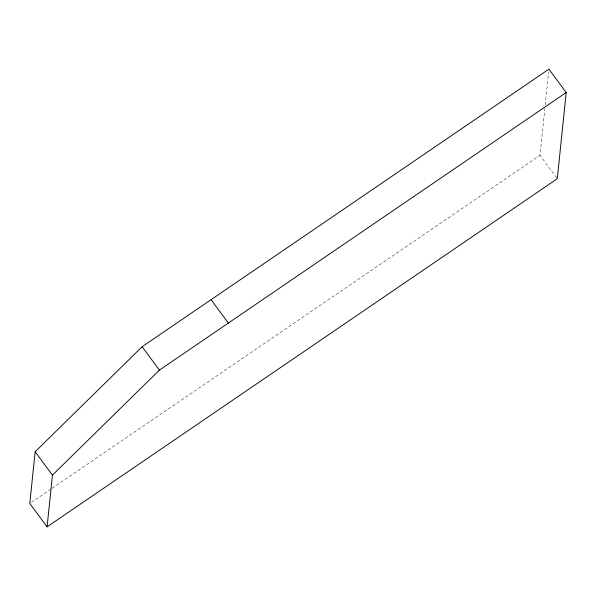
<?xml version="1.0" encoding="UTF-8"?>
<svg xmlns="http://www.w3.org/2000/svg" width="596" height="596" viewBox="0 0 596 596"><rect width="100%" height="100%" fill="white"/><g stroke="black" fill="none" stroke-linecap="round" stroke-linejoin="round"><path stroke-width="0.45" stroke-dasharray="2.98 2.23" d="M556.753 177.966L540.006 155.325L544.833 108.569M545.213 104.903L548.625 71.9M31.335 502.435L51.316 488.802M52.083 488.273L540.006 155.325"/><path stroke-width="0.89" d="M35.142 451.775L29.8 503.478L47.091 526.849L557.297 178.696L566.2 92.522L548.909 69.151L142.124 346.73L35.142 451.775L52.433 475.146L47.091 526.849M52.433 475.146L159.415 370.101L566.2 92.522M211.073 299.684L228.365 323.054M142.124 346.73L159.415 370.101"/></g></svg>
